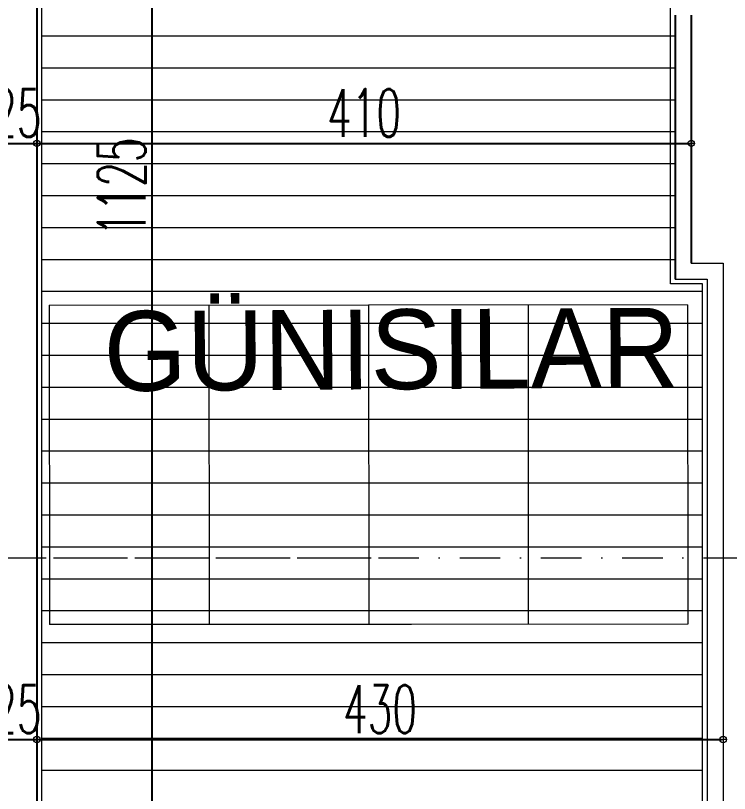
# Model space of a CAD drawing. Header units: millimetres. Extents: x -16104 to 67872, y -88009 to 12107.
# Drawn here: x 34404.1 to 34851.4, y 10652.5 to 11139.7 of the extents above; entities that cross this region are included whole.
import ezdxf

# ---------------------------------------------------------------- set-up
doc = ezdxf.new("R2010")
doc.units = ezdxf.units.MM
doc.linetypes.add('DASHDOTX2', pattern=[50.8, 25.4, -12.7, 0, -12.7])
doc.layers.get('0').update_dxf_attribs({"color": 241})
for name, color, linetype, lineweight in [('akslar', 144, 'Continuous', 20), ('balkon', 6, 'Continuous', 5), ('duvar', 123, 'Continuous', 25), ('OLCU', 54, 'Continuous', 13), ('pencere', 5, 'Continuous', 5), ('ROL_CEPHE', 1, 'Continuous', 0), ('SıVA', 40, 'Continuous', 9)]:
    doc.layers.add(name, color=color, linetype=linetype, lineweight=lineweight)
doc.styles.add('DIM', font='Txttw.shx', dxfattribs={"width": 0.6})
doc.dimstyles.new('50', dxfattribs={"dimscale": 0, "dimtxt": 30, "dimasz": 1, "dimexe": 0, "dimexo": 2, "dimgap": 4, "dimtad": 1, "dimdec": 0, "dimzin": 0, "dimdsep": 46, "dimtxsty": 'DIM', "dimblk1": 'DOT', "dimblk2": 'DOT', "dimsah": 1, "dimcen": 1.5, "dimdle": 3, "dimse1": 1, "dimse2": 1, "dimclrd": 256, "dimclre": 9, "dimclrt": 256, "dimadec": 0, "dimazin": 0, "dimtfac": 0.24, "dimtdec": 0, "dimtix": 1, "dimtmove": 2, "dimatfit": 3, "dimldrblk": 'DOT', "dimfxl": 0, "dimtolj": 1, "dimtzin": 15, "dimarcsym": 0})

# ---------------------------------------------------------------- blocks, each defined once
blk = doc.blocks.new('DOT')
for p, q in [((0, 15), (0, -15)), ((-2, 0), (0, 0)), ((2, 0), (0, 0))]:
    blk.add_line(p, q)
blk.add_circle((0, 0), 2)
blk = doc.blocks.new('*D929')
at = {"layer": 'Defpoints', "color": 0, "transparency": 16777216}
for p in [(34392.48, 11059.68), (34417.48, 11059.68), (34417.48, 11059.68)]:
    blk.add_point(p, dxfattribs=at)
at = {"layer": 'OLCU', "lineweight": -2, "transparency": 16777216}
for p, q in [((34391.48, 11059.68), (34390.48, 11059.68)), ((34392.48, 11059.68), (34417.48, 11059.68)), ((34418.48, 11059.68), (34419.48, 11059.68))]:
    blk.add_line(p, q, dxfattribs=at)
blk.add_blockref('DOT', (34392.48, 11059.68), dxfattribs=at)
at = {"layer": 'OLCU', "lineweight": -2, "transparency": 16777216, "rotation": 180}
blk.add_blockref('DOT', (34417.48, 11059.68), dxfattribs=at)
at = {"layer": 'OLCU', "transparency": 16777216, "insert": (34404.98, 11078.68), "char_height": 30, "attachment_point": 5, "style": 'DIM'}
blk.add_mtext('\\A1;25', dxfattribs=at)
blk = doc.blocks.new('*D932')
at = {"layer": 'Defpoints', "color": 0, "transparency": 16777216}
for p in [(34417.48, 11059.68), (34827.48, 11059.68), (34827.48, 11059.68)]:
    blk.add_point(p, dxfattribs=at)
at = {"layer": 'OLCU', "lineweight": -2, "transparency": 16777216}
blk.add_line((34418.48, 11059.68), (34826.48, 11059.68), dxfattribs=at)
at = {"layer": 'OLCU', "lineweight": -2, "transparency": 16777216, "rotation": 180}
blk.add_blockref('DOT', (34417.48, 11059.68), dxfattribs=at)
at = {"layer": 'OLCU', "lineweight": -2, "transparency": 16777216}
blk.add_blockref('DOT', (34827.48, 11059.68), dxfattribs=at)
at = {"layer": 'OLCU', "transparency": 16777216, "insert": (34622.48, 11078.68), "char_height": 30, "attachment_point": 5, "style": 'DIM'}
blk.add_mtext('\\A1;410', dxfattribs=at)
blk = doc.blocks.new('*D934')
at = {"layer": 'Defpoints', "color": 0, "transparency": 16777216}
for p in [(34392.48, 10686.28), (34417.48, 10686.28), (34417.48, 10686.28)]:
    blk.add_point(p, dxfattribs=at)
at = {"layer": 'OLCU', "lineweight": -2, "transparency": 16777216}
for p, q in [((34391.48, 10686.28), (34390.48, 10686.28)), ((34392.48, 10686.28), (34417.48, 10686.28)), ((34418.48, 10686.28), (34419.48, 10686.28))]:
    blk.add_line(p, q, dxfattribs=at)
blk.add_blockref('DOT', (34392.48, 10686.28), dxfattribs=at)
at = {"layer": 'OLCU', "lineweight": -2, "transparency": 16777216, "rotation": 180}
blk.add_blockref('DOT', (34417.48, 10686.28), dxfattribs=at)
at = {"layer": 'OLCU', "transparency": 16777216, "insert": (34404.98, 10705.28), "char_height": 30, "attachment_point": 5, "style": 'DIM'}
blk.add_mtext('\\A1;25', dxfattribs=at)
blk = doc.blocks.new('*D935')
at = {"layer": 'Defpoints', "color": 0, "transparency": 16777216}
for p in [(34417.48, 10686.28), (34847.48, 10686.28), (34847.48, 10686.28)]:
    blk.add_point(p, dxfattribs=at)
at = {"layer": 'OLCU', "lineweight": -2, "transparency": 16777216}
blk.add_line((34418.48, 10686.28), (34846.48, 10686.28), dxfattribs=at)
at = {"layer": 'OLCU', "lineweight": -2, "transparency": 16777216, "rotation": 180}
blk.add_blockref('DOT', (34417.48, 10686.28), dxfattribs=at)
at = {"layer": 'OLCU', "lineweight": -2, "transparency": 16777216}
blk.add_blockref('DOT', (34847.48, 10686.28), dxfattribs=at)
at = {"layer": 'OLCU', "transparency": 16777216, "insert": (34632.48, 10705.28), "char_height": 30, "attachment_point": 5, "style": 'DIM'}
blk.add_mtext('\\A1;430', dxfattribs=at)
blk = doc.blocks.new('*D952')
at = {"layer": 'Defpoints', "color": 0, "transparency": 16777216}
for p in [(34489.58, 11595.04), (34489.58, 10470.04), (34489.58, 10470.04)]:
    blk.add_point(p, dxfattribs=at)
at = {"layer": 'OLCU', "lineweight": -2, "transparency": 16777216}
blk.add_line((34489.58, 11594.04), (34489.58, 10471.04), dxfattribs=at)
for p, rotation in [((34489.58, 11595.04), 90), ((34489.58, 10470.04), 270)]:
    blk.add_blockref('DOT', p, dxfattribs=dict(at, rotation=rotation))
at = {"layer": 'OLCU', "transparency": 16777216, "insert": (34470.58, 11032.54), "char_height": 30, "attachment_point": 5, "rotation": 90, "style": 'DIM'}
blk.add_mtext('\\A1;1125', dxfattribs=at)

msp = doc.modelspace()

# ---------------------------------------------------------------- linework, layer by layer
at = {"layer": 'akslar', "linetype": 'DASHDOTX2'}
for p, q in [((32107.48, 10800.04), (34639.98, 10800.04)), ((34122.48, 10800.04), (35157.48, 10800.04))]:
    msp.add_line(p, q, dxfattribs=at)
at = {"layer": 'balkon'}
for p, q in [((34827.48, 10984.73), (34847.48, 10984.73)), ((34847.48, 10984.73), (34847.48, 10450.04)), ((34817.48, 10974.73), (34837.48, 10974.73)), ((34837.48, 10974.73), (34837.48, 10460.04))]:
    msp.add_line(p, q, dxfattribs=at)
at = {"layer": 'duvar'}
for p, q in [((34417.48, 11410.04), (34417.48, 10515.04)), ((34817.48, 11139.89), (34817.48, 10974.73)), ((34827.48, 11139.89), (34827.48, 10984.73))]:
    msp.add_line(p, q, dxfattribs=at)
at = {"layer": 'pencere'}
for p, q in [((34825.22, 10958.5), (34425.22, 10958.18)), ((34425.22, 10958.39), (34425.38, 10758.39)), ((34525.22, 10958.47), (34525.38, 10758.47)), ((34625.22, 10958.55), (34625.38, 10758.55)), ((34725.22, 10958.63), (34725.38, 10758.63)), ((34825.22, 10958.5), (34825.39, 10758.5)), ((34652.2, 10758.36), (34425.38, 10758.39)), ((34825.39, 10758.5), (34652.2, 10758.36))]:
    msp.add_line(p, q, dxfattribs=at)
at = {"layer": 'ROL_CEPHE'}
for p, q in [((34420.48, 11127.04), (34817.48, 11127.04)), ((34420.48, 11107.04), (34817.48, 11107.04)), ((34420.48, 11087.04), (34817.48, 11087.04)), ((34420.48, 11067.04), (34817.48, 11067.04)), ((34420.48, 11047.04), (34817.48, 11047.04)), ((34420.48, 11027.04), (34817.48, 11027.04)), ((34420.48, 11007.04), (34817.48, 11007.04)), ((34420.48, 10987.04), (34817.48, 10987.04)), ((34420.48, 10967.04), (34834.48, 10967.04)), ((34420.48, 10947.04), (34834.48, 10947.04)), ((34420.48, 10927.04), (34834.48, 10927.04)), ((34420.48, 10907.04), (34834.48, 10907.04)), ((34420.48, 10887.04), (34834.48, 10887.04)), ((34420.48, 10867.04), (34834.48, 10867.04)), ((34420.48, 10847.04), (34834.48, 10847.04)), ((34420.48, 10827.04), (34834.48, 10827.04)), ((34420.48, 10807.04), (34834.48, 10807.04)), ((34420.48, 10787.04), (34834.48, 10787.04)), ((34420.48, 10767.04), (34834.48, 10767.04)), ((34420.48, 10747.04), (34834.48, 10747.04)), ((34420.48, 10727.04), (34834.48, 10727.04)), ((34420.48, 10707.04), (34834.48, 10707.04)), ((34420.48, 10687.04), (34834.48, 10687.04)), ((34420.48, 10667.04), (34834.48, 10667.04))]:
    msp.add_line(p, q, dxfattribs=at)
at = {"layer": 'SıVA'}
for points in [[(34497.48, 10483.04), (34670.48, 10483.04), (34670.48, 10463.04), (34834.48, 10463.04), (34834.48, 10971.73), (34814.48, 10971.73), (34814.48, 11438.04), (34834.48, 11438.04), (34834.48, 11602.04), (34550.48, 11602.04), (34550.48, 11582.04), (32714.48, 11582.04), (32714.48, 11602.04), (32430.48, 11602.04), (32430.48, 11438.04), (32450.48, 11438.04), (32450.48, 10971.73), (32430.48, 10971.73), (32430.48, 10640.04)], [(32844.48, 10660.04), (32844.48, 10793.04), (33009.48, 10793.04), (33009.48, 11027.73), (33229.48, 11027.73), (33229.48, 11152.73), (33269.48, 11152.73), (33269.48, 11187.73), (33320.48, 11187.73), (33320.48, 11152.73), (33874.98, 11152.73), (33874.98, 11588.04), (33905.98, 11588.04), (33905.98, 11438.04), (34820.48, 11438.04), (34820.48, 11407.04), (34420.48, 11407.04), (34420.48, 10515.04)]]:
    msp.add_lwpolyline(points, dxfattribs=at)

# ---------------------------------------------------------------- texts
at = {"insert": (34819.91, 10906.08), "char_height": 50, "width": 660.6549, "attachment_point": 9, "rotation": 0.3557}
msp.add_mtext('GÜNISILAR', dxfattribs=at)

# ---------------------------------------------------------------- dimensions: what is measured, and where the dimension line sits
at = {"layer": 'OLCU'}
dim = msp.add_linear_dim(base=(34489.58, 10470.04), p1=(34489.58, 11595.04), p2=(34489.58, 10470.04), angle=90, dimstyle='50', override={"dimscale": 1}, dxfattribs=at)
dim.commit()
dim.dimension.update_dxf_attribs({"geometry": '*D952', "text_midpoint": (34470.58, 11032.54)})
for base, p1, p2, picture, middle in [((34417.48, 11059.68), (34392.48, 11059.68), (34417.48, 11059.68), '*D929', (34404.98, 11078.68)), ((34827.48, 11059.68), (34417.48, 11059.68), (34827.48, 11059.68), '*D932', (34622.48, 11078.68)), ((34417.48, 10686.28), (34392.48, 10686.28), (34417.48, 10686.28), '*D934', (34404.98, 10705.28)), ((34847.48, 10686.28), (34417.48, 10686.28), (34847.48, 10686.28), '*D935', (34632.48, 10705.28))]:
    dim = msp.add_linear_dim(base=base, p1=p1, p2=p2, dimstyle='50', override={"dimscale": 1}, dxfattribs=at)
    dim.commit()
    dim.dimension.update_dxf_attribs({"geometry": picture, "text_midpoint": middle})

doc.saveas('drawing.dxf')
